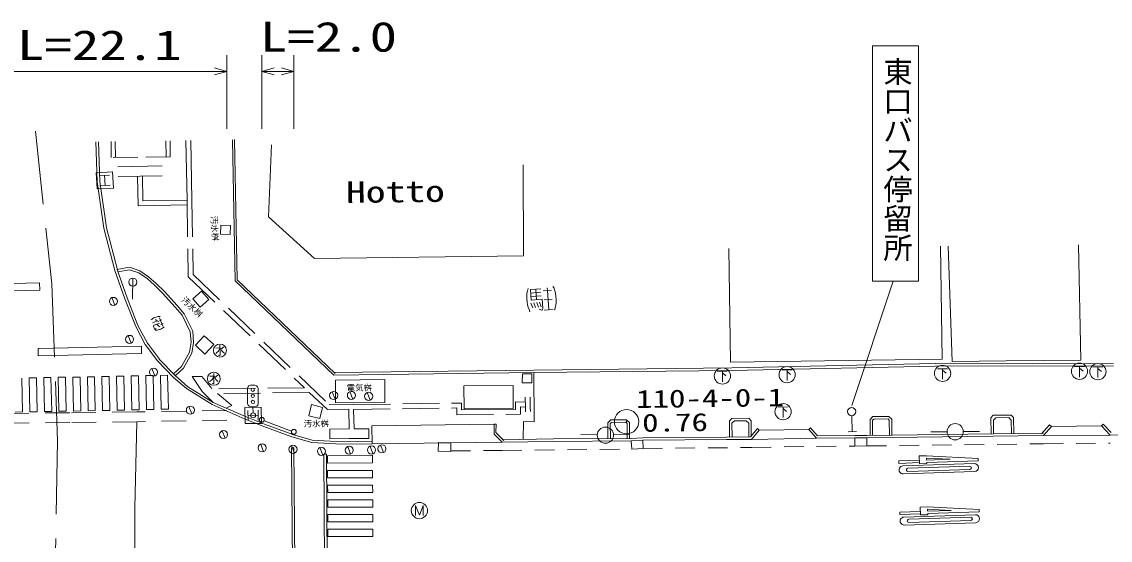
# Model space of a CAD drawing. Units: millimetres, scale not verified. Extents: x 40000 to 680000, y 20000 to 380000.
# Drawn here: x 216760 to 283572, y 286856 to 318663 of the extents above; entities that cross this region are included whole.
import ezdxf
from ezdxf.enums import TextEntityAlignment as Align

# ---------------------------------------------------------------- set-up
doc = ezdxf.new("R2010")
doc.units = ezdxf.units.MM
doc.header["$LTSCALE"] = 1000
for name, pattern in [('USER1', [3, 2.25, -0.75]), ('USER2', [2, 1.2, -0.8]), ('USER3', [2, 1.5, -0.5]), ('USER4', [2.5, 1.5, -1]), ('USER7', [6, 4.5, -1.5])]:
    doc.linetypes.add(name, pattern=pattern)
for name, color, linetype, lineweight in [('S-BGD', 1, 'Continuous', 13), ('S-BGD-HTXT', 6, 'Continuous', 13), ('S-BMK-SRVR', 3, 'Continuous', 13)]:
    doc.layers.add(name, color=color, linetype=linetype, lineweight=lineweight)
doc.styles.add('@ＭＳ ゴシック', font='')
doc.styles.add('ＭＳ ゴシック', font='')
doc.styles.get('@ＭＳ ゴシック').set_extended_font_data('@MS Gothic')
doc.styles.get('ＭＳ ゴシック').set_extended_font_data('MS Gothic')

# ---------------------------------------------------------------- blocks, each defined once
blk = doc.blocks.new('BUHIN6')
at = {"layer": 'S-BGD'}
blk.add_line((255, -216), (85, -53), dxfattribs=at)
for points in [[(320, 37), (-274, -32), (-294, -20), (-308, -3), (-303, 76)], [(127, 260), (155, 18), (70, 40), (3, 65), (-64, 103), (-129, 160), (-201, 238)], [(211, 24), (17, -95), (-32, -137), (-97, -221), (-139, -292)]]:
    blk.add_lwpolyline(points, dxfattribs=at)
blk.add_circle((0, 0), 398, dxfattribs=at)
blk = doc.blocks.new('BUHIN8')
at = {"layer": 'S-BGD'}
for p, q in [((273, 347), (-347, 273)), ((-37, 310), (37, -310)), ((347, -273), (-273, -347))]:
    blk.add_line(p, q, dxfattribs=at)
blk.add_lwpolyline([(-556, 437), (437, 556), (556, -437), (-437, -556)], close=True, dxfattribs=at)
blk = doc.blocks.new('BUHIN9')
at = {"layer": 'S-BGD'}
blk.add_lwpolyline([(-330, 198), (276, 269), (-276, -32), (330, -196), (-276, -266)], dxfattribs=at)
blk.add_circle((0, 0), 498, dxfattribs=at)
blk = doc.blocks.new('BUHIN19')
at = {"layer": 'S-BGD'}
blk.add_circle((0, 0), 498, dxfattribs=at)
blk = doc.blocks.new('BUHIN85')
at = {"layer": 'S-BGD'}
blk.add_circle((0, 0), 149, dxfattribs=at)
blk = doc.blocks.new('BUHIN59')
at = {"layer": 'S-BGD'}
for p, q in [((314, 699), (429, 80)), ((-293, 614), (-579, 478)), ((-538, 308), (-260, 437)), ((-228, 264), (-504, 126)), ((-466, -27), (-198, 105)), ((583, 410), (-54, 292)), ((212, 44), (98, 654)), ((-641, -247), (-541, -782)), ((-584, -529), (580, -313)), ((66, -651), (-24, -169)), ((534, -43), (631, -565)), ((744, -283), (584, -313))]:
    blk.add_line(p, q, dxfattribs=at)
for points in [[(573, 880), (412, 910), (286, 923), (122, 920), (-52, 897), (-273, 855), (-434, 807), (-562, 761), (-709, 688), (-847, 616)], [(645, 101), (527, 739), (-115, 619), (8, -44), (-540, -146), (-606, -140), (-650, -121), (-672, -79), (-622, 72)], [(851, -615), (752, -698), (605, -771), (454, -817), (279, -859), (57, -900), (-118, -919), (-265, -914), (-401, -898), (-569, -879)]]:
    blk.add_lwpolyline(points, dxfattribs=at)
blk = doc.blocks.new('BUHIN139')
at = {"layer": 'S-BGD'}
blk.add_line((222, 113), (-222, -113), dxfattribs=at)
blk.add_circle((0, 0), 249, dxfattribs=at)
blk = doc.blocks.new('BUHIN143')
at = {"layer": 'S-BGD-HTXT'}
blk.add_lwpolyline([(136, 768), (0, 0), (-291, 724)], dxfattribs=at)
blk = doc.blocks.new('BUHIN142')
at = {"layer": 'S-BGD-HTXT'}
blk.add_lwpolyline([(-136, -768), (0, 0), (291, -724)], dxfattribs=at)
blk = doc.blocks.new('BUHIN148')
at = {"layer": 'S-BGD'}
for p, q in [((283, 33), (-363, -42)), ((186, 22), (25, -214)), ((248, 336), (318, -270))]:
    blk.add_line(p, q, dxfattribs=at)
blk.add_circle((0, 0), 498, dxfattribs=at)
blk = doc.blocks.new('BUHIN149')
at = {"layer": 'S-BGD'}
blk.add_circle((0, 0), 22.5, dxfattribs=at)
at = {"layer": 'S-BMK-SRVR'}
blk.add_circle((0, 0), 746, dxfattribs=at)

msp = doc.modelspace()

# ---------------------------------------------------------------- linework, layer by layer
at = {"layer": 'S-BGD'}
for p, q in [((268978, 302744), (268978, 317195)), ((268978, 317195), (271809, 317195)), ((271809, 317195), (271809, 302744)), ((225626, 310383), (225612, 311365)), ((225862, 311369), (225876, 310387)), ((226906, 307723), (226839, 311384)), ((227206, 307728), (227139, 311389)), ((229856, 302770), (229704, 311430)), ((229975, 302822), (229824, 311432)), ((221315, 311296), (221395, 308858)), ((221465, 311298), (221545, 308871)), ((222258, 310332), (222243, 311311)), ((222493, 311315), (222508, 310336)), ((232094, 311122), (231915, 306699)), ((222660, 309764), (225374, 309817)), ((247565, 304304), (247543, 309879)), ((221395, 308858), (221807, 306001)), ((222149, 309261), (221525, 309226)), ((221545, 308871), (221954, 306031)), ((221837, 309243), (221873, 308619)), ((222672, 309164), (225386, 309217)), ((223868, 309187), (223904, 307371)), ((224168, 309193), (224198, 307676)), ((222185, 308637), (221561, 308602)), ((223904, 307371), (226912, 307423)), ((224198, 307676), (226906, 307723)), ((231915, 306699), (234724, 304150)), ((221807, 306001), (222483, 303407)), ((221954, 306031), (222628, 303444)), ((228962, 305629), (228974, 306179)), ((228974, 306179), (229567, 306166)), ((229567, 306166), (229555, 305616)), ((229555, 305616), (228962, 305629)), ((260166, 304753), (260269, 297776)), ((273254, 297967), (273152, 304894)), ((273871, 297829), (273629, 304899)), ((281765, 297902), (281634, 304986)), ((234724, 304150), (247565, 304304)), ((223082, 301672), (222483, 303407)), ((222618, 303475), (223383, 303605)), ((223223, 301724), (222625, 303456)), ((223371, 303451), (222667, 303331)), ((223944, 303254), (223371, 303451)), ((223383, 303605), (224012, 303390)), ((224012, 303390), (224546, 303025)), ((217848, 302654), (214840, 302574)), ((217860, 302204), (217848, 302654)), ((223585, 302942), (223553, 301646)), ((224452, 302907), (223944, 303254)), ((224899, 302498), (224452, 302907)), ((224546, 303025), (225002, 302607)), ((235922, 296990), (229856, 302770)), ((236004, 297077), (229975, 302822)), ((270247, 302744), (267708, 295128)), ((271809, 302744), (268978, 302744)), ((217860, 302204), (214852, 302124)), ((225407, 302009), (224899, 302498)), ((225002, 302607), (225514, 302113)), ((226182, 301159), (225407, 302009)), ((225514, 302113), (226295, 301258)), ((227792, 302134), (227259, 301673)), ((228240, 301617), (227792, 302134)), ((223752, 299968), (223082, 301672)), ((223889, 300031), (223223, 301724)), ((227259, 301673), (227707, 301156)), ((227707, 301156), (228240, 301617)), ((226604, 300663), (226182, 301159)), ((226295, 301258), (226731, 300746)), ((227107, 299635), (226604, 300663)), ((226731, 300746), (227255, 299674)), ((224471, 298941), (223889, 300031)), ((225084, 300307), (224778, 300189)), ((225347, 300375), (225210, 300323)), ((225411, 299985), (225215, 300496)), ((225291, 300101), (225431, 300155)), ((224344, 298860), (223752, 299968)), ((227152, 299001), (227107, 299635)), ((227255, 299674), (227303, 298994)), ((227960, 299395), (227422, 298815)), ((228540, 298857), (227960, 299395)), ((217759, 298624), (219599, 298666)), ((219591, 298658), (224105, 298760)), ((224105, 298760), (224115, 298310)), ((225095, 297865), (224344, 298860)), ((225215, 297955), (224471, 298941)), ((227052, 298388), (227152, 299001)), ((227303, 298994), (227195, 298339)), ((227422, 298815), (228003, 298277)), ((228003, 298277), (228540, 298857)), ((217769, 298174), (217759, 298624)), ((217769, 298174), (219611, 298216)), ((219602, 298208), (224115, 298310)), ((226572, 297515), (227052, 298388)), ((227195, 298339), (226692, 297421)), ((226072, 296849), (225095, 297865)), ((226180, 296953), (225203, 297969)), ((226078, 297059), (226572, 297515)), ((226692, 297421), (226183, 296951)), ((248198, 297289), (260342, 297426)), ((260269, 297776), (273254, 297967)), ((260341, 297426), (273781, 297711)), ((260344, 297276), (273782, 297561)), ((273781, 297711), (283765, 297679)), ((273782, 297561), (283764, 297529)), ((277181, 297864), (273871, 297829)), ((281765, 297902), (277181, 297864)), ((216760, 296804), (216803, 294723)), ((217657, 296822), (217209, 296813)), ((217251, 294732), (217209, 296813)), ((217657, 296822), (217699, 294741)), ((218553, 296841), (218105, 296831)), ((218148, 294750), (218105, 296831)), ((218553, 296841), (218596, 294759)), ((219449, 296859), (219001, 296850)), ((219044, 294769), (219001, 296850)), ((219449, 296859), (219492, 294778)), ((220337, 296870), (219888, 296861)), ((219931, 294779), (219888, 296861)), ((220337, 296870), (220379, 294789)), ((221233, 296888), (220785, 296879)), ((220827, 294798), (220785, 296879)), ((221233, 296888), (221275, 294807)), ((222129, 296906), (221681, 296897)), ((221723, 294816), (221681, 296897)), ((222129, 296906), (222172, 294825)), ((223025, 296924), (222577, 296915)), ((222577, 296915), (222620, 294834)), ((223068, 294843), (223025, 296924)), ((223922, 296943), (223473, 296934)), ((223516, 294853), (223473, 296934)), ((223922, 296943), (223964, 294862)), ((224818, 296961), (224370, 296952)), ((224412, 294871), (224370, 296952)), ((224860, 294880), (224818, 296961)), ((225714, 296979), (225266, 296970)), ((225266, 296970), (225308, 294889)), ((225757, 294898), (225714, 296979)), ((226072, 296849), (226870, 296156)), ((226170, 296962), (226959, 296277)), ((248198, 297289), (235920, 297140)), ((248200, 297139), (235922, 296990)), ((239041, 296710), (236012, 296686)), ((236012, 296686), (236023, 295278)), ((239053, 295303), (239041, 296710)), ((247483, 296509), (247487, 297067)), ((247487, 297067), (248077, 297062)), ((248077, 297062), (248073, 296505)), ((248200, 297139), (260344, 297276)), ((248200, 297139), (248217, 294128)), ((226870, 296156), (228443, 295176)), ((226959, 296277), (228513, 295309)), ((243901, 296333), (246921, 296354)), ((243910, 294920), (243901, 296333)), ((246921, 296354), (246930, 294941)), ((248073, 296505), (247483, 296509)), ((228513, 295309), (230526, 294422)), ((216355, 294713), (216803, 294723)), ((217251, 294732), (217699, 294741)), ((218148, 294750), (218596, 294759)), ((219044, 294769), (219492, 294778)), ((219931, 294779), (220379, 294789)), ((220827, 294798), (221275, 294807)), ((221723, 294816), (222172, 294825)), ((222620, 294834), (223068, 294843)), ((223516, 294853), (223964, 294862)), ((224412, 294871), (224860, 294880)), ((225308, 294889), (225757, 294898)), ((228443, 295176), (230468, 294283)), ((229663, 295129), (229347, 294988)), ((230958, 294665), (230953, 295040)), ((234375, 294493), (234546, 295177)), ((234546, 295177), (235220, 295008)), ((235220, 295008), (235049, 294325)), ((236023, 295278), (239053, 295303)), ((243747, 295274), (243761, 294849)), ((243761, 294849), (247072, 294884)), ((246930, 294941), (243910, 294920)), ((247681, 294739), (247670, 295026)), ((247981, 294750), (247970, 295029)), ((223824, 294127), (223707, 288850)), ((230468, 294283), (231610, 293835)), ((230526, 294422), (231662, 293976)), ((231635, 294191), (233316, 293555)), ((231662, 293976), (233395, 293335)), ((235049, 294325), (234375, 294493)), ((245767, 293973), (238258, 293867)), ((245762, 293362), (245767, 293973)), ((245874, 293972), (245767, 293973)), ((245874, 293972), (245869, 293467)), ((247567, 294148), (247547, 293035)), ((248217, 294128), (247567, 294148)), ((252734, 294058), (252910, 294236)), ((252741, 293086), (252734, 294058)), ((252955, 294086), (252885, 294015)), ((252885, 294015), (252891, 293088)), ((252910, 294236), (253882, 294243)), ((253841, 294093), (252955, 294086)), ((253913, 294023), (253841, 294093)), ((253882, 294243), (254059, 294072)), ((253913, 294023), (253916, 293099)), ((254059, 294072), (254066, 293100)), ((260351, 294334), (260202, 294183)), ((260206, 293187), (260202, 294183)), ((260351, 294334), (261384, 294338)), ((260502, 294185), (260352, 294034)), ((260352, 294034), (260356, 293188)), ((261234, 294188), (260502, 294185)), ((261234, 294188), (261385, 294038)), ((261384, 294338), (261534, 294189)), ((261389, 293193), (261385, 294038)), ((261534, 294189), (261538, 293257)), ((267705, 294497), (267738, 293511)), ((268832, 294262), (269008, 294440)), ((268839, 293290), (268832, 294262)), ((269053, 294290), (268983, 294219)), ((268983, 294219), (268989, 293292)), ((269008, 294440), (269980, 294447)), ((269939, 294296), (269053, 294290)), ((270011, 294227), (269939, 294296)), ((269980, 294447), (270157, 294276)), ((270011, 294227), (270014, 293303)), ((270157, 294276), (270164, 293304)), ((276395, 294519), (276247, 294367)), ((276247, 294367), (276257, 293383)), ((276395, 294519), (277492, 294530)), ((276547, 294370), (276398, 294219)), ((276398, 294219), (276407, 293385)), ((277344, 294379), (276547, 294370)), ((277495, 294230), (277344, 294379)), ((277644, 294382), (277492, 294530)), ((277504, 293399), (277495, 294230)), ((277644, 294382), (277654, 293401)), ((283140, 293978), (283032, 293874)), ((283140, 293978), (283633, 293460)), ((231610, 293835), (233343, 293194)), ((233384, 293339), (234592, 293003)), ((238258, 293867), (238276, 292778)), ((245762, 293362), (246247, 292862)), ((245869, 293467), (246355, 292966)), ((252085, 293312), (251085, 293333)), ((253085, 293317), (254084, 293349)), ((261486, 293193), (261915, 293710)), ((261556, 293043), (262031, 293614)), ((261915, 293710), (262031, 293614)), ((262031, 293614), (265070, 293642)), ((265182, 293743), (265070, 293642)), ((265070, 293642), (265546, 293116)), ((265182, 293743), (265612, 293267)), ((267483, 293502), (267989, 293519)), ((268626, 293288), (279468, 293424)), ((273553, 293511), (272553, 293508)), ((274553, 293520), (275553, 293536)), ((279358, 293374), (279851, 293926)), ((279470, 293274), (279963, 293826)), ((283569, 293309), (279470, 293274)), ((279963, 293826), (279851, 293926)), ((279963, 293826), (283032, 293874)), ((283032, 293874), (283569, 293309)), ((283569, 293309), (285516, 293329)), ((233343, 293194), (234567, 292854)), ((234567, 292854), (236415, 292742)), ((234592, 293003), (236418, 292892)), ((236415, 292742), (238276, 292778)), ((236418, 292892), (238273, 292927)), ((246247, 292862), (238276, 292778)), ((242335, 292848), (242326, 292317)), ((243106, 292834), (242335, 292848)), ((243097, 292304), (243106, 292834)), ((246244, 293012), (249397, 293068)), ((246247, 292862), (249399, 292918)), ((249398, 293068), (254173, 293101)), ((249399, 292918), (254174, 292951)), ((254166, 293101), (254875, 293143)), ((254174, 292951), (254880, 292993)), ((254174, 292951), (254880, 292993)), ((254204, 292451), (254174, 292951)), ((254875, 293143), (260008, 293186)), ((254880, 292993), (260009, 293036)), ((254880, 292993), (254909, 292492)), ((260008, 293186), (261486, 293193)), ((260009, 293036), (261556, 293043)), ((261556, 293043), (265546, 293116)), ((265546, 293116), (267896, 293132)), ((265612, 293267), (267895, 293282)), ((267895, 293282), (268626, 293288)), ((267896, 293132), (268627, 293138)), ((267896, 293132), (268627, 293138)), ((267900, 292632), (267896, 293132)), ((268631, 292638), (267900, 292632)), ((268627, 293138), (279470, 293274)), ((268627, 293138), (268631, 292638)), ((233319, 292534), (233469, 292535)), ((233447, 274360), (233319, 292534)), ((233469, 292535), (233597, 274361)), ((235308, 292135), (235458, 292136)), ((235414, 275127), (235308, 292135)), ((235458, 292136), (235564, 275128)), ((235527, 292032), (238288, 292046)), ((235527, 292032), (235529, 291581)), ((238290, 291595), (238288, 292078)), ((242326, 292317), (243097, 292304)), ((254909, 292492), (254204, 292451)), ((271853, 292029), (272292, 292043)), ((271853, 292029), (271869, 291542)), ((272292, 292043), (275467, 291880)), ((238290, 291595), (235529, 291581)), ((270595, 291719), (271862, 291761)), ((270600, 291573), (270595, 291719)), ((271867, 291615), (270600, 291573)), ((270849, 291410), (275234, 291555)), ((274947, 291399), (271146, 291274)), ((271869, 291542), (272308, 291556)), ((273737, 291823), (272285, 291897)), ((272297, 291897), (272300, 291800)), ((272301, 291775), (273737, 291823)), ((275472, 291733), (272305, 291629)), ((272305, 291654), (272308, 291556)), ((275467, 291880), (275472, 291733)), ((235532, 291130), (238293, 291144)), ((235532, 291130), (235534, 290680)), ((238295, 290694), (235534, 290680)), ((238295, 290694), (238293, 291144)), ((270865, 290923), (275250, 291068)), ((271153, 291079), (274953, 291204)), ((235536, 290229), (238297, 290243)), ((235536, 290229), (235539, 289778)), ((238299, 289792), (238297, 290243)), ((238299, 289792), (235539, 289778)), ((235541, 289328), (238302, 289342)), ((235541, 289328), (235543, 288877)), ((238304, 288891), (238302, 289342)), ((223707, 288850), (223692, 284548)), ((238304, 288891), (235543, 288877)), ((270657, 288584), (271924, 288626)), ((271915, 288894), (272354, 288908)), ((271915, 288894), (271931, 288406)), ((273799, 288687), (272347, 288762)), ((272354, 288908), (275529, 288744)), ((272358, 288761), (272362, 288664)), ((272362, 288640), (273799, 288687)), ((275529, 288744), (275534, 288598)), ((235545, 288427), (238306, 288441)), ((235545, 288427), (235548, 287976)), ((238309, 287990), (235548, 287976)), ((238309, 287990), (238306, 288441)), ((270662, 288438), (270657, 288584)), ((271929, 288479), (270662, 288438)), ((270911, 288275), (275296, 288420)), ((275009, 288264), (271208, 288139)), ((271215, 287944), (275015, 288069)), ((271931, 288406), (272370, 288421)), ((272366, 288518), (272370, 288421)), ((275534, 288598), (272367, 288494)), ((238311, 287539), (235550, 287525)), ((235550, 287525), (235552, 287075)), ((238313, 287089), (238311, 287539)), ((270927, 287788), (275312, 287932)), ((235552, 287075), (238313, 287089))]:
    msp.add_line(p, q, dxfattribs=at)
at = {"layer": 'S-BGD', "linetype": 'USER7'}
for p, q in [((217597, 311957), (218613, 302590)), ((218613, 302590), (218961, 292953)), ((218961, 292953), (218486, 268037))]:
    msp.add_line(p, q, dxfattribs=at)
at = {"layer": 'S-BGD', "linetype": 'USER3'}
msp.add_line((225876, 310387), (222258, 310332), dxfattribs=at)
at = {"layer": 'S-BGD', "linetype": 'USER1'}
for p, q in [((226906, 307723), (226978, 303025)), ((227206, 307727), (227276, 303155)), ((226978, 303025), (234112, 296211)), ((227276, 303155), (235631, 295175)), ((227812, 296896), (227212, 296892)), ((227212, 296892), (227828, 295971)), ((228421, 296156), (227812, 296896)), ((234112, 296211), (228421, 296156)), ((227828, 295971), (228513, 295309)), ((234409, 295914), (228780, 295859)), ((228780, 295859), (229663, 295129)), ((234409, 295914), (235518, 294873)), ((247072, 294884), (247067, 295341)), ((247067, 295341), (247678, 295326)), ((247670, 295026), (247665, 295636)), ((247970, 295029), (247965, 295639)), ((235518, 294873), (236830, 294894)), ((235631, 295175), (237122, 295199)), ((236830, 294894), (236864, 293694)), ((237131, 294880), (243457, 294970)), ((237131, 294880), (237164, 293703)), ((237146, 295180), (243747, 295274)), ((243457, 294970), (243471, 294546)), ((247375, 294587), (247370, 295034)), ((247370, 295034), (247670, 295026)), ((243471, 294546), (247375, 294587)), ((236864, 293694), (235660, 293678)), ((235660, 293678), (235668, 293078)), ((237164, 293694), (238056, 293693)), ((238056, 293693), (238056, 293093)), ((235668, 293078), (236863, 293094)), ((236863, 293094), (238056, 293093))]:
    msp.add_line(p, q, dxfattribs=at)
at = {"layer": 'S-BGD', "linetype": 'USER4'}
for p, q in [((219702, 294681), (207253, 294519)), ((223815, 294726), (219692, 294673)), ((229338, 294816), (223815, 294726)), ((219717, 294081), (207261, 293919)), ((223824, 294127), (219708, 294074)), ((229347, 294216), (223824, 294127))]:
    msp.add_line(p, q, dxfattribs=at)
at = {"layer": 'S-BGD', "linetype": 'USER2'}
for p, q in [((268634, 292638), (279475, 292774)), ((279475, 292774), (283574, 292809)), ((243111, 292334), (246252, 292362)), ((246252, 292362), (254180, 292451)), ((254884, 292493), (261563, 292543)), ((261563, 292543), (265552, 292616)), ((265552, 292616), (267900, 292632))]:
    msp.add_line(p, q, dxfattribs=at)
at = {"layer": 'S-BGD'}
for points in [[(221328, 309403), (222326, 309459), (222382, 308460), (221384, 308404)], [(230828, 295038), (230723, 295077), (230667, 295136), (230626, 295235), (230613, 296160), (230637, 296246), (230701, 296327), (230810, 296363), (231060, 296366), (231171, 296333), (231232, 296259), (231263, 296169), (231275, 295244), (231247, 295149), (231193, 295088), (231078, 295042)]]:
    msp.add_lwpolyline(points, close=True, dxfattribs=at)
for points in [[(225265, 300588), (225200, 300591), (225139, 300583), (225081, 300571), (225002, 300547), (224927, 300519), (224865, 300491), (224801, 300451), (224756, 300419), (224705, 300373)], [(225209, 300177), (224884, 300052), (224862, 300042), (224846, 300016), (224852, 299989), (224911, 299835), (224928, 299814), (224951, 299810), (225018, 299836)], [(225175, 300269), (225117, 300287), (225068, 300315), (225020, 300349), (224964, 300400)], [(225231, 299950), (225175, 299984), (225105, 300049), (225049, 300118)], [(224948, 299738), (225017, 299739), (225080, 299748), (225141, 299761), (225214, 299778), (225292, 299808), (225363, 299842), (225416, 299877), (225459, 299911), (225509, 299953)]]:
    msp.add_lwpolyline(points, dxfattribs=at)
for centre, radius in [((223579, 302692), 250), ((230939, 296090), 100), ((230944, 295705), 100), ((230949, 295340), 100), ((230960, 294515), 150), ((267696, 294748), 251)]:
    msp.add_circle(centre, radius, dxfattribs=at)
for centre, radius, start, end in [((270857, 291167), 244, 91.88672, 271.88721), ((274950, 291301), 97.5, 271.88672, 91.88672), ((275242, 291311), 244, 271.88672, 91.88672), ((271149, 291176), 97.5, 91.88672, 271.88721), ((270919, 288031), 244, 91.88672, 271.88721), ((271211, 288041), 97.5, 91.88672, 271.88721), ((275012, 288166), 97.5, 271.88672, 91.88672), ((275304, 288176), 244, 271.88672, 91.88672)]:
    msp.add_arc(centre, radius, start, end, dxfattribs=at)
at = {"layer": 'S-BGD-HTXT'}
for p, q in [((229347, 316620), (229347, 312088)), ((231495, 312088), (231495, 316620)), ((233457, 316620), (233457, 312088)), ((207107, 315620), (229347, 315620)), ((231495, 315620), (233457, 315620))]:
    msp.add_line(p, q, dxfattribs=at)

# ---------------------------------------------------------------- block references
at = {"rotation": 84.0093}
for name, p in [('BUHIN143', (229347, 315620)), ('BUHIN142', (231495, 315620)), ('BUHIN143', (233457, 315620)), ('BUHIN59', (248657, 301637)), ('BUHIN139', (222386, 301508)), ('BUHIN139', (223378, 299177)), ('BUHIN6', (228926, 298495)), ('BUHIN139', (224842, 297168)), ('BUHIN148', (259766, 296933)), ('BUHIN148', (263739, 297015)), ('BUHIN148', (273281, 297093)), ('BUHIN148', (281686, 297222)), ('BUHIN148', (282815, 297199)), ('BUHIN6', (228549, 296760)), ('BUHIN139', (235903, 295736)), ('BUHIN139', (236993, 295740)), ('BUHIN139', (238052, 295683)), ('BUHIN139', (227111, 294834)), ('BUHIN8', (230960, 294515)), ('BUHIN149', (253882, 294132)), ('BUHIN148', (263492, 294744)), ('BUHIN85', (231495, 294244)), ('BUHIN19', (274053, 293513)), ('BUHIN139', (229146, 293340)), ('BUHIN85', (233457, 293502)), ('BUHIN19', (252585, 293302)), ('BUHIN139', (231515, 292521)), ('BUHIN139', (233406, 292430)), ('BUHIN139', (236859, 292378)), ('BUHIN139', (238227, 292392)), ('BUHIN139', (238867, 292464)), ('BUHIN139', (235153, 292311)), ('BUHIN9', (241169, 288675))]:
    msp.add_blockref(name, p, dxfattribs=at)

# ---------------------------------------------------------------- texts
at = {"layer": 'S-BGD'}
for s, height, rotation, style, p in [('東口バス停留所', 1320, 270, '@ＭＳ ゴシック', (269466, 316511)), ('汚水桝', 366.6, 273.6, 'ＭＳ ゴシック', (228259, 306737)), ('汚水桝', 366.6, 316.4, 'ＭＳ ゴシック', (226452, 301481)), ('電気桝', 366.6, 0.7, 'ＭＳ ゴシック', (236712, 295912)), ('汚水桝', 366.6, 0.7, 'ＭＳ ゴシック', (234073, 293708))]:
    msp.add_text(s, height=height, rotation=rotation, dxfattribs=dict(at, style=style)).set_placement(p, align=Align.BOTTOM_LEFT)
at = {"layer": 'S-BGD', "style": 'ＭＳ ゴシック', "width": 1.35}
msp.add_text('Hotto', height=1320, rotation=0.7, dxfattribs=at).set_placement((236678, 307151), align=Align.BOTTOM_LEFT)
at = {"layer": 'S-BGD-HTXT', "style": 'ＭＳ ゴシック', "width": 1.35}
for s, p in [('L=22.1', (216469, 315766)), ('L=2.0', (231379, 316280))]:
    msp.add_text(s, height=1833, dxfattribs=at).set_placement(p, align=Align.BOTTOM_LEFT)
at = {"layer": 'S-BMK-SRVR', "style": 'ＭＳ ゴシック', "width": 1.35}
for s, p in [('110-4-0-1', (254478, 294639)), ('0.76', (254849, 293179))]:
    msp.add_text(s, height=1100, rotation=0.7, dxfattribs=at).set_placement(p, align=Align.BOTTOM_LEFT)

doc.saveas('drawing.dxf')
